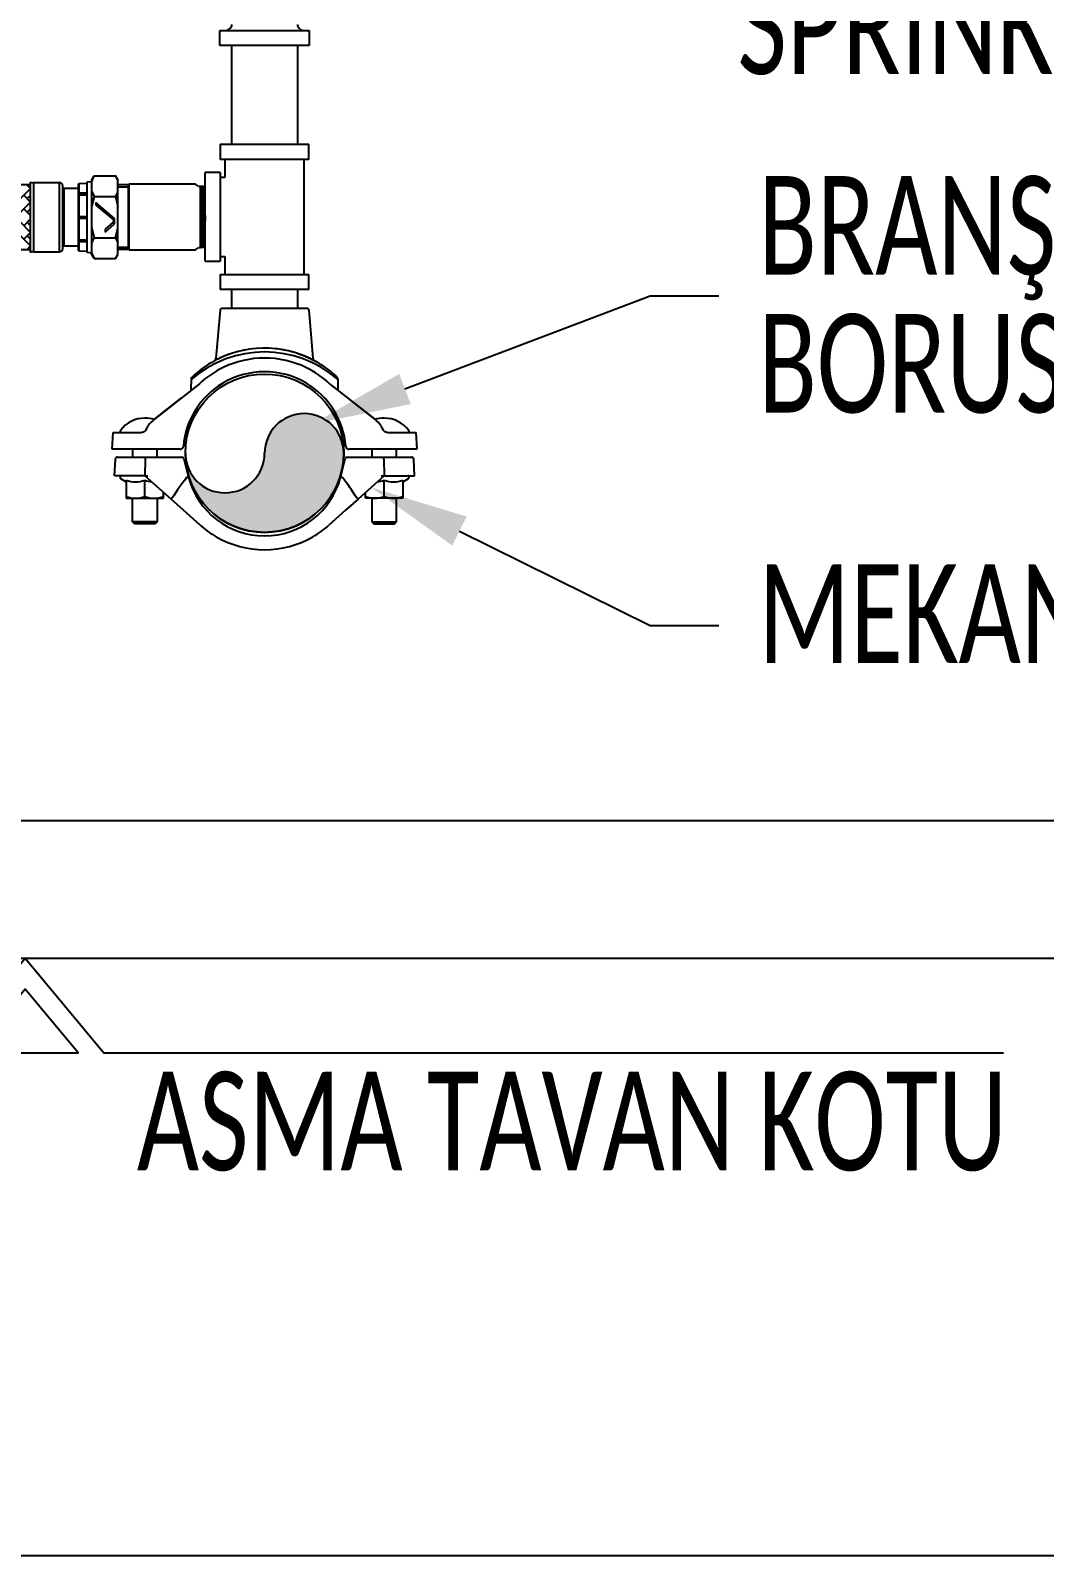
# Model space of a CAD drawing. Extents: x 2698 to 184165, y 3805 to 33846.
# Drawn here: x 160111.4 to 160252.4, y 30577.7 to 30789.9 of the extents above; entities that cross this region are included whole.
import ezdxf
from ezdxf import colors
from ezdxf.entities.mleader import LeaderData, LeaderLine
from ezdxf.enums import TextEntityAlignment as Align
from ezdxf.lldxf.tags import DXFTag
from ezdxf.math import Vec2, Vec3

# ---------------------------------------------------------------- set-up
doc = ezdxf.new("R2010")
doc.units = 0
doc.header["$LTSCALE"] = 2
for name, color, linetype in [('_MCA-0', 7, 'CONTINUOUS'), ('_MCA-0-DETAY', 7, 'CONTINUOUS'), ('_MCA-Y-ANA HAT-SU', 3, 'YANGIN_HATTI')]:
    doc.layers.add(name, color=color, linetype=linetype)
doc.styles.add('_MCA-LT', font='txt.shx')
doc.styles.add('_MCA-YAZI', font='calibril.ttf', dxfattribs={"width": 0.7})
tags = doc.linetypes.add('YANGIN_HATTI', pattern='A,40,-4,["Y",_MCA-LT,S=8,R=0,X=0,Y=-4],-9.5', length=53.5).pattern_tags.tags
tags[6] = DXFTag(74, 10)

# ---------------------------------------------------------------- blocks, each defined once
blk = doc.blocks.new('_MCA-Y-DETAY-SPRMON')
at = {"layer": '_MCA-Y-ANA HAT-SU', "linetype": 'ByBlock'}
blk.add_hatch(color=7, dxfattribs=at).paths.add_polyline_path([(129.534, -115.563), (129.57, -116.092), (129.671, -116.603), (129.841, -117.101), (130.073, -117.572), (130.365, -118.009), (130.711, -118.404), (131.107, -118.75), (131.543, -119.043), (132.015, -119.275), (132.512, -119.444), (133.028, -119.546), (133.552, -119.581), (134.076, -119.546), (134.592, -119.444), (135.089, -119.275), (135.561, -119.043), (135.997, -118.75), (136.393, -118.404), (136.739, -118.009), (137.031, -117.572), (137.263, -117.101), (137.433, -116.603), (137.534, -116.092), (137.569, -115.563), (137.501, -115.043), (137.3, -114.559), (136.981, -114.143), (136.565, -113.824), (136.081, -113.623), (135.561, -113.555), (135.041, -113.623), (134.556, -113.824), (134.14, -114.143), (133.821, -114.559), (133.62, -115.043), (133.483, -116.083), (133.283, -116.568), (132.964, -116.984), (132.548, -117.303), (132.063, -117.504), (131.543, -117.572), (131.023, -117.504), (130.539, -117.303), (130.123, -116.984), (129.804, -116.568), (129.603, -116.083)], flags=0)
at = {"layer": '_MCA-0'}
for points in [[(117.4, -145.997), (121.4, -141.197), (125.4, -145.997), (171.036, -145.997)], [(118.702, -145.997), (124.098, -145.997), (121.4, -142.759), (118.702, -145.997)]]:
    blk.add_lwpolyline(points, dxfattribs=at)
at = {"layer": '_MCA-0-DETAY', "color": 252}
for p, q in [((107.942, -134.197), (186.688, -134.197)), ((107.942, -141.197), (186.688, -141.197))]:
    blk.add_line(p, q, dxfattribs=at)
at = {"layer": '_MCA-0-DETAY', "ltscale": 0.005}
blk.add_lwpolyline([(50, -171.508), (210, -171.508), (210, -36.508), (50, -36.508)], close=True, dxfattribs=at)
at = {"layer": '_MCA-Y-ANA HAT-SU', "color": 1, "linetype": 'ByBlock'}
for p, q in [((131.284, -94.879), (131.284, -94.11)), ((131.284, -94.11), (135.82, -94.11)), ((135.82, -94.11), (135.82, -94.879)), ((135.82, -94.879), (131.284, -94.879)), ((131.867, -94.879), (131.867, -99.879)), ((135.237, -99.879), (135.237, -94.879)), ((131.302, -99.879), (131.302, -100.649)), ((131.302, -99.879), (135.802, -99.879)), ((135.802, -100.649), (135.802, -99.879)), ((131.302, -101.325), (130.532, -101.325)), ((130.532, -105.825), (130.532, -101.325)), ((135.802, -100.649), (131.302, -100.649)), ((131.302, -101.325), (131.302, -105.825)), ((131.542, -100.649), (131.542, -101.565)), ((135.562, -106.491), (135.562, -100.649)), ((121.68, -101.944), (120.466, -101.944)), ((121.68, -102.128), (121.165, -102.643)), ((121.496, -101.944), (121.68, -102.128)), ((121.68, -105.369), (121.68, -101.806)), ((121.83, -101.834), (121.83, -105.341)), ((123.145, -101.834), (121.83, -101.834)), ((123.145, -105.341), (123.145, -101.834)), ((123.321, -105.166), (123.321, -102.01)), ((124.118, -102.128), (123.321, -102.128)), ((123.353, -105.047), (123.353, -102.128)), ((123.387, -105.047), (123.387, -102.128)), ((124.118, -101.896), (124.143, -101.87)), ((124.118, -105.279), (124.118, -101.896)), ((124.143, -101.87), (124.554, -101.852)), ((124.143, -105.305), (124.143, -101.87)), ((124.554, -101.791), (124.794, -101.771)), ((124.554, -105.384), (124.554, -101.791)), ((124.794, -101.69), (124.91, -101.49)), ((124.794, -105.486), (124.794, -101.69)), ((124.91, -101.49), (125.995, -101.49)), ((126.11, -101.69), (125.995, -101.49)), ((125.995, -101.49), (126.11, -101.739)), ((126.11, -105.486), (126.11, -101.69)), ((126.641, -101.947), (126.11, -101.947)), ((126.11, -102.038), (126.641, -102.038)), ((126.641, -101.94), (126.691, -101.89)), ((126.641, -105.21), (126.641, -101.94)), ((126.691, -105.26), (126.691, -101.89)), ((126.691, -101.89), (130.03, -101.89)), ((130.298, -102.024), (130.199, -102.024)), ((130.297, -102.024), (130.389, -105.124)), ((130.298, -103.575), (130.298, -102.024)), ((130.532, -102.03), (130.298, -102.024)), ((130.389, -102.026), (130.48, -105.122)), ((130.48, -102.028), (130.532, -103.78)), ((131.542, -101.565), (131.302, -101.565)), ((121.68, -102.815), (121.165, -103.33)), ((121.337, -102.471), (121.68, -102.815)), ((121.68, -102.471), (121.509, -102.643)), ((124.143, -102.356), (124.554, -102.356)), ((124.143, -102.442), (124.554, -102.442)), ((124.794, -102.289), (124.91, -102.539)), ((124.91, -102.539), (124.794, -103.038)), ((124.91, -102.539), (125.995, -102.539)), ((125.94, -103.644), (124.995, -102.838)), ((124.995, -102.838), (124.995, -102.977)), ((125.995, -102.539), (126.11, -103.038)), ((121.68, -103.501), (121.337, -103.158)), ((121.68, -103.674), (121.337, -104.017)), ((121.68, -103.158), (121.509, -103.33)), ((124.143, -103.545), (124.554, -103.545)), ((124.143, -103.63), (124.554, -103.63)), ((124.995, -102.977), (125.884, -103.716)), ((125.94, -103.918), (125.94, -103.644)), ((130.298, -105.127), (130.298, -103.575)), ((121.68, -104.36), (121.165, -103.845)), ((121.337, -104.704), (121.68, -104.36)), ((121.68, -104.017), (121.509, -103.845)), ((124.794, -104.138), (124.91, -104.636)), ((125.867, -103.843), (125.459, -104.2)), ((125.459, -104.337), (125.94, -103.918)), ((125.459, -104.2), (125.459, -104.337)), ((125.995, -104.636), (126.11, -104.138)), ((121.68, -105.235), (120.466, -105.235)), ((121.68, -105.047), (121.165, -104.532)), ((121.492, -105.235), (121.68, -105.047)), ((121.68, -104.704), (121.509, -104.532)), ((123.321, -105.047), (124.118, -105.047)), ((124.143, -104.733), (124.554, -104.733)), ((124.143, -104.819), (124.554, -104.819)), ((124.91, -104.636), (125.995, -104.636)), ((125.995, -104.636), (126.11, -104.886)), ((126.11, -105.112), (126.641, -105.112)), ((126.11, -105.203), (126.641, -105.203)), ((126.691, -105.26), (126.641, -105.21)), ((130.03, -105.26), (126.691, -105.26)), ((130.199, -105.127), (130.298, -105.127)), ((130.532, -105.121), (130.298, -105.127)), ((121.83, -105.341), (123.145, -105.341)), ((124.143, -105.305), (124.118, -105.279)), ((124.554, -105.323), (124.143, -105.305)), ((124.794, -105.404), (124.554, -105.384)), ((124.794, -105.436), (124.91, -105.685)), ((124.91, -105.685), (124.794, -105.486)), ((124.91, -105.685), (125.995, -105.685)), ((125.995, -105.685), (126.11, -105.486)), ((130.532, -105.825), (131.302, -105.825)), ((131.302, -105.585), (131.542, -105.585)), ((131.542, -105.585), (131.542, -106.491)), ((131.302, -106.491), (131.302, -107.261)), ((131.302, -106.491), (135.802, -106.491)), ((135.802, -107.261), (135.802, -106.491)), ((135.802, -107.261), (131.302, -107.261)), ((131.867, -107.261), (131.867, -108.219)), ((135.237, -108.219), (135.237, -107.261)), ((131.296, -108.31), (131.084, -110.733)), ((135.708, -108.219), (131.396, -108.219)), ((136.02, -110.733), (135.808, -108.31)), ((130.254, -112.035), (127.966, -113.842)), ((129.827, -111.827), (129.81, -112.295)), ((136.85, -112.035), (139.138, -113.842)), ((137.294, -112.295), (137.278, -111.827)), ((127.966, -113.842), (129.318, -112.774)), ((129.81, -112.295), (129.823, -112.353)), ((137.281, -112.353), (137.294, -112.295)), ((139.138, -113.842), (137.786, -112.774)), ((125.827, -115.362), (125.872, -114.515)), ((125.872, -114.515), (126.508, -114.515)), ((126.508, -114.515), (127.12, -114.515)), ((127.554, -114.366), (127.602, -114.268)), ((127.602, -114.268), (127.655, -114.171)), ((139.449, -114.171), (139.502, -114.268)), ((139.502, -114.268), (139.55, -114.365)), ((139.983, -114.515), (140.596, -114.515)), ((140.596, -114.515), (141.232, -114.515)), ((141.232, -114.515), (141.276, -115.362)), ((126.486, -115.362), (125.827, -115.362)), ((125.939, -116.704), (125.983, -115.86)), ((126.084, -115.765), (126.61, -115.765)), ((129.265, -115.362), (126.486, -115.362)), ((126.61, -115.765), (127.523, -115.765)), ((126.853, -115.362), (126.853, -115.765)), ((127.494, -115.86), (127.482, -116.704)), ((127.523, -115.765), (129.363, -115.765)), ((128.11, -115.765), (128.11, -115.362)), ((129.461, -115.841), (129.643, -116.569)), ((137.461, -116.569), (137.643, -115.841)), ((137.741, -115.765), (139.58, -115.765)), ((140.618, -115.362), (137.839, -115.362)), ((138.993, -115.362), (138.993, -115.765)), ((139.58, -115.765), (140.494, -115.765)), ((139.61, -115.86), (139.622, -116.704)), ((140.251, -115.765), (140.251, -115.362)), ((140.494, -115.765), (141.02, -115.765)), ((141.276, -115.362), (140.618, -115.362)), ((141.165, -116.704), (141.121, -115.86)), ((126.533, -116.704), (125.939, -116.704)), ((126.224, -116.754), (126.224, -116.808)), ((126.249, -116.852), (126.538, -117.016)), ((127.482, -116.704), (126.533, -116.704)), ((128.811, -117.893), (127.482, -116.704)), ((127.482, -116.704), (127.638, -116.704)), ((139.622, -116.704), (138.293, -117.893)), ((139.465, -116.704), (139.622, -116.704)), ((139.622, -116.704), (140.571, -116.704)), ((140.566, -117.016), (140.854, -116.852)), ((140.571, -116.704), (141.165, -116.704)), ((140.88, -116.808), (140.88, -116.754)), ((126.538, -116.933), (126.538, -117.76)), ((127.482, -117.76), (127.482, -116.933)), ((128.425, -117.76), (128.425, -117.547)), ((138.679, -117.76), (138.679, -117.547)), ((139.622, -117.76), (139.622, -116.933)), ((140.566, -116.933), (140.566, -117.76)), ((126.538, -117.76), (126.538, -117.844)), ((126.538, -117.844), (127.01, -117.844)), ((126.853, -119.043), (126.853, -117.844)), ((127.01, -117.844), (127.953, -117.844)), ((127.953, -117.844), (128.425, -117.844)), ((128.11, -117.844), (128.11, -119.043)), ((128.425, -117.844), (128.425, -117.76)), ((128.88, -117.814), (128.811, -117.893)), ((129.44, -118.455), (128.811, -117.893)), ((138.293, -117.893), (137.664, -118.455)), ((138.679, -117.844), (138.679, -117.76)), ((139.151, -117.844), (138.679, -117.844)), ((138.993, -117.844), (138.993, -119.043)), ((140.094, -117.844), (139.151, -117.844)), ((140.566, -117.844), (140.094, -117.844)), ((140.251, -119.043), (140.251, -117.844)), ((140.566, -117.76), (140.566, -117.844)), ((126.953, -119.144), (126.853, -119.043)), ((128.11, -119.043), (126.853, -119.043)), ((128.01, -119.144), (126.953, -119.144)), ((128.11, -119.043), (128.01, -119.144)), ((130.288, -119.213), (129.44, -118.455)), ((137.664, -118.455), (136.816, -119.213)), ((138.993, -119.043), (139.094, -119.144)), ((138.993, -119.043), (140.251, -119.043)), ((139.094, -119.144), (140.151, -119.144)), ((140.151, -119.144), (140.251, -119.043))]:
    blk.add_line(p, q, dxfattribs=at)
blk.add_circle((133.552, -115.563), 4.018, dxfattribs=at)
for centre, radius, start, end in [((131.499, -93.715), 0.413, 287.13935, 348.34123), ((135.605, -93.715), 0.413, 191.65877, 252.86065), ((121.844, -101.342), 0.492, 250.49424, 268.2821), ((123.145, -102.01), 0.176, 0, 90), ((126.095, -102.189), 1.375, 149.46972, 160.93281), ((129.026, -103.265), 1.702, 46.80175, 53.84869), ((124.81, -101.84), 1.375, 329.46972, 340.93281), ((125.808, -103.77), 0.094, 309.4743, 35.1191), ((123.145, -105.166), 0.176, 270, 0), ((126.095, -105.335), 1.375, 149.46972, 160.93281), ((129.026, -103.886), 1.702, 306.15131, 313.19825), ((121.844, -105.833), 0.492, 91.7179, 109.50576), ((124.81, -104.986), 1.375, 329.46972, 340.93281), ((131.396, -108.319), 0.101, 90, 175), ((135.708, -108.319), 0.101, 5, 90), ((133.552, -116.08), 5.654, 48.77623, 131.21291), ((133.552, -115.583), 5.349, 58.97498, 116.17024), ((133.468, -115.309), 5.067, 100.32217, 116.4864), ((133.552, -115.563), 5.333, 77.01623, 84.94234), ((133.597, -115.288), 5.054, 76.74299, 85.17637), ((133.577, -115.504), 5.268, 63.32477, 75.86591), ((133.552, -115.563), 5.333, 61.16522, 70.02765), ((132.659, -114.505), 3.948, 128.93279, 135.06405), ((133.552, -115.563), 5.333, 116.21212, 132.04427), ((133.555, -115.567), 4.834, 115.7878, 133.05806), ((130.892, -110.721), 0.192, 300.32993, 356.43543), ((133.552, -115.563), 4.135, 59.08113, 120.91887), ((133.552, -115.563), 4.829, 64.22064, 115.77936), ((133.549, -115.567), 4.834, 46.94194, 64.2122), ((133.552, -115.563), 5.333, 46.61271, 58.92214), ((133.552, -115.563), 4.135, 120.91913, 175.08162), ((130.028, -111.834), 0.202, 144.48198, 177.94291), ((131.132, -112.9), 1.735, 130.80184, 136.97818), ((133.552, -115.563), 4.135, 4.91838, 59.08087), ((135.561, -115.563), 2.009, 0, 180), ((135.561, -115.563), 2.009, 0, 180), ((126.291, -114.448), 0.0671, 143.25915, 270), ((127.482, -115.337), 1.553, 90.00537, 143.25915), ((127.482, -115.337), 1.553, 72.52733, 90.00537), ((128.845, -114.985), 1.442, 127.55618, 145.61496), ((138.259, -114.985), 1.442, 51.36544, 52.44382), ((138.264, -114.981), 1.436, 34.3475, 52.48188), ((139.622, -115.337), 1.553, 90.00537, 107.47203), ((139.622, -115.337), 1.553, 36.74085, 90.00537), ((140.813, -114.448), 0.0671, 270, 36.74085), ((129.265, -115.194), 0.168, 270, 355.08162), ((137.839, -115.194), 0.168, 184.91838, 270), ((126.084, -115.865), 0.101, 90, 177), ((129.363, -115.865), 0.101, 14.03624, 90), ((131.543, -115.563), 2.009, 180, 0), ((133.552, -115.563), 4.018, 180, 0), ((131.543, -115.563), 2.009, 180, 0), ((137.741, -115.865), 0.101, 90, 165.96376), ((141.02, -115.865), 0.101, 3, 90), ((126.274, -116.754), 0.0503, 90, 180), ((126.274, -116.808), 0.0503, 180, 240.47045), ((142.111, -126.416), 15.781, 142.47325, 146.97018), ((129.856, -117.688), 0.924, 100.23443, 106.14844), ((133.552, -115.765), 3.991, 191.63526, 194.72017), ((133.552, -115.765), 3.991, 194.72017, 345.27983), ((133.552, -115.765), 3.991, 345.27983, 348.36474), ((137.248, -117.688), 0.924, 73.85156, 79.76557), ((124.993, -126.416), 15.781, 33.02968, 37.52675), ((140.83, -116.754), 0.0503, 0, 90), ((140.83, -116.808), 0.0503, 299.52955, 0), ((127.01, -115.617), 1.398, 250.28555, 289.71445), ((127.953, -115.617), 1.398, 250.28555, 264.66357), ((139.151, -115.617), 1.398, 275.33643, 289.71445), ((140.094, -115.617), 1.398, 250.28555, 289.71445), ((127.03, -116.367), 1.477, 250.53558, 269.20827), ((126.993, -116.389), 1.455, 270.65275, 289.60341), ((127.974, -116.367), 1.477, 250.53558, 269.20827), ((127.937, -116.389), 1.455, 270.65275, 289.60341), ((135.25, -120.509), 4.013, 40.69582, 42.19453), ((139.171, -116.367), 1.477, 250.53558, 269.20827), ((139.134, -116.389), 1.455, 270.65275, 289.60341), ((140.114, -116.367), 1.477, 250.53558, 269.20827), ((140.077, -116.389), 1.455, 270.65275, 289.60341), ((133.552, -115.563), 4.897, 228.19416, 240), ((133.552, -115.563), 4.897, 240, 300), ((133.552, -115.563), 4.897, 300, 311.80584)]:
    blk.add_arc(centre, radius, start, end, dxfattribs=at)
for centre, start_param, end_param in [((127.523, -115.865), 3.141593, 4.660029), ((139.58, -115.865), 1.623156, 3.141593)]:
    blk.add_ellipse(centre, major_axis=(0, -0.101), ratio=0.289391, start_param=start_param, end_param=end_param, dxfattribs=at)
for points, knots in [([(135.373, -110.552), (135.409, -110.564), (135.47, -110.586), (135.576, -110.627), (135.683, -110.673), (135.787, -110.719), (135.872, -110.76), (135.938, -110.793), (135.989, -110.818), (136.03, -110.84), (136.051, -110.849), (136.055, -110.845), (136.046, -110.826), (136.03, -110.79), (136.024, -110.754), (136.02, -110.733)], [0, 0, 0, 0, 0.082393, 0.167131, 0.257277, 0.356648, 0.465345, 0.538108, 0.614592, 0.692493, 0.764808, 0.831196, 0.892056, 0.948072, 1, 1, 1, 1]), ([(137.278, -111.827), (137.278, -111.825), (137.278, -111.821), (137.277, -111.812), (137.275, -111.796), (137.27, -111.777), (137.261, -111.756), (137.248, -111.734), (137.229, -111.708), (137.201, -111.677), (137.16, -111.637), (137.127, -111.607), (137.106, -111.588)], [0, 0, 0, 0, 0.006568, 0.013654, 0.03096, 0.0837, 0.164282, 0.273666, 0.411994, 0.579212, 0.775235, 1, 1, 1, 1]), ([(127.12, -114.515), (127.136, -114.515), (127.168, -114.515), (127.216, -114.513), (127.263, -114.509), (127.308, -114.503), (127.35, -114.495), (127.387, -114.484), (127.42, -114.473), (127.45, -114.459), (127.477, -114.444), (127.501, -114.426), (127.522, -114.407), (127.54, -114.387), (127.549, -114.373), (127.554, -114.366)], [0, 0, 0, 0, 0.103548, 0.205422, 0.305528, 0.40377, 0.500034, 0.57683, 0.649716, 0.718546, 0.78321, 0.843639, 0.899833, 0.951881, 1, 1, 1, 1]), ([(139.55, -114.365), (139.558, -114.377), (139.574, -114.401), (139.608, -114.431), (139.649, -114.457), (139.697, -114.479), (139.77, -114.5), (139.866, -114.513), (139.944, -114.515), (139.983, -114.515)], [0, 0, 0, 0, 0.078731, 0.167909, 0.267979, 0.378801, 0.499908, 0.744001, 1, 1, 1, 1])]:
    blk.add_open_spline(points, degree=3, knots=knots, dxfattribs=at)
at = {"layer": '_MCA-0', "style": '_MCA-YAZI', "width": 0.7}
blk.add_text('ASMA TAVAN KOTU', height=5, dxfattribs=at).set_placement((171.215, -149.46), align=Align.MIDDLE_RIGHT)
at = {"layer": '_MCA-0'}
ml = blk.add_multileader_mtext('Standard', dxfattribs=at)
ml.set_content('UPRIGHT\\PSPRINKLER', color=256, style='_MCA-YAZI')
ml.set_leader_properties(color=256, linetype='ByLayer', lineweight=-1)
ml.build(insert=Vec2(0, 0))
ml.multileader.update_dxf_attribs({"text_left_attachment_type": 2, "text_right_attachment_type": 2, "dogleg_length": 10, "arrow_head_size": 5})
ctx = ml.context
ctx.base_point, ctx.char_height, ctx.arrow_head_size, ctx.plane_origin = Vec3(155.541, -90.389), 5, 5, Vec3(2037.205, 87.636)
ctx.left_attachment, ctx.right_attachment = 2, 2
notes = []
notes.append((ctx, [(1, (1, 1, 0), (152.049, -90.389), (1, 0), 3.491, [(0, [(134.941, -87.212)], 0, [])])]))
ctx.mtext.insert, ctx.mtext.line_spacing_factor, ctx.mtext.flow_direction = Vec3(157.541, -84.32), 0.84, 5
ml = blk.add_multileader_mtext('Standard', dxfattribs=at)
ml.set_content('BRANŞMAN\\PBORUSU', color=256, style='_MCA-YAZI')
ml.set_leader_properties(color=256, linetype='ByLayer', lineweight=-1)
ml.build(insert=Vec2(0, 0))
ml.multileader.update_dxf_attribs({"text_left_attachment_type": 2, "text_right_attachment_type": 2, "dogleg_length": 10, "arrow_head_size": 5})
ctx = ml.context
ctx.base_point, ctx.char_height, ctx.arrow_head_size, ctx.plane_origin = Vec3(156.6, -107.571), 5, 5, Vec3(2038.264, 70.454)
ctx.left_attachment, ctx.right_attachment = 2, 2
notes.append((ctx, [(1, (1, 1, 0), (153.109, -107.571), (1, 0), 3.491, [(0, [(136, -114.081)], 0, [])])]))
ctx.mtext.insert, ctx.mtext.line_spacing_factor, ctx.mtext.flow_direction = Vec3(158.6, -101.499), 0.84, 5
ml = blk.add_multileader_mtext('Standard', dxfattribs=at)
ml.set_content('MEKANİK TE', color=256, style='_MCA-YAZI')
ml.set_leader_properties(color=256, linetype='ByLayer', lineweight=-1)
ml.build(insert=Vec2(0, 0))
ml.multileader.update_dxf_attribs({"text_left_attachment_type": 2, "text_right_attachment_type": 2, "dogleg_length": 10, "arrow_head_size": 5})
ctx = ml.context
ctx.base_point, ctx.char_height, ctx.arrow_head_size, ctx.plane_origin = Vec3(156.6, -124.306), 5, 5, Vec3(2038.264, 53.719)
ctx.left_attachment, ctx.right_attachment = 2, 2
notes.append((ctx, [(1, (1, 1, 0), (153.109, -124.306), (1, 0), 3.491, [(0, [(138.958, -117.298)], 0, [])])]))
ctx.mtext.insert, ctx.mtext.line_spacing_factor, ctx.mtext.flow_direction = Vec3(158.6, -121.204), 0.84, 5
for ctx, leaders in notes:
    for number, flags, end, landing, length, lines in leaders:
        leader = LeaderData()
        leader.index, (leader.has_last_leader_line, leader.has_dogleg_vector, leader.attachment_direction) = number, flags
        leader.last_leader_point, leader.dogleg_vector, leader.dogleg_length = Vec3(end), Vec3(landing), length
        for number, points, colour, breaks in lines:
            line = LeaderLine()
            line.index, line.vertices, line.color, line.breaks = number, Vec3.list(points), colors.encode_raw_color(colour), breaks
            leader.lines.append(line)
        ctx.leaders.append(leader)

msp = doc.modelspace()

# ---------------------------------------------------------------- block references
at = {"layer": '_MCA-0-DETAY', "xscale": 2.742269662921349, "yscale": 2.742269662921349, "zscale": 2.742269662921349}
msp.add_blockref('_MCA-Y-DETAY-SPRMON', (159777.68, 31048), dxfattribs=at)

doc.saveas('drawing.dxf')
